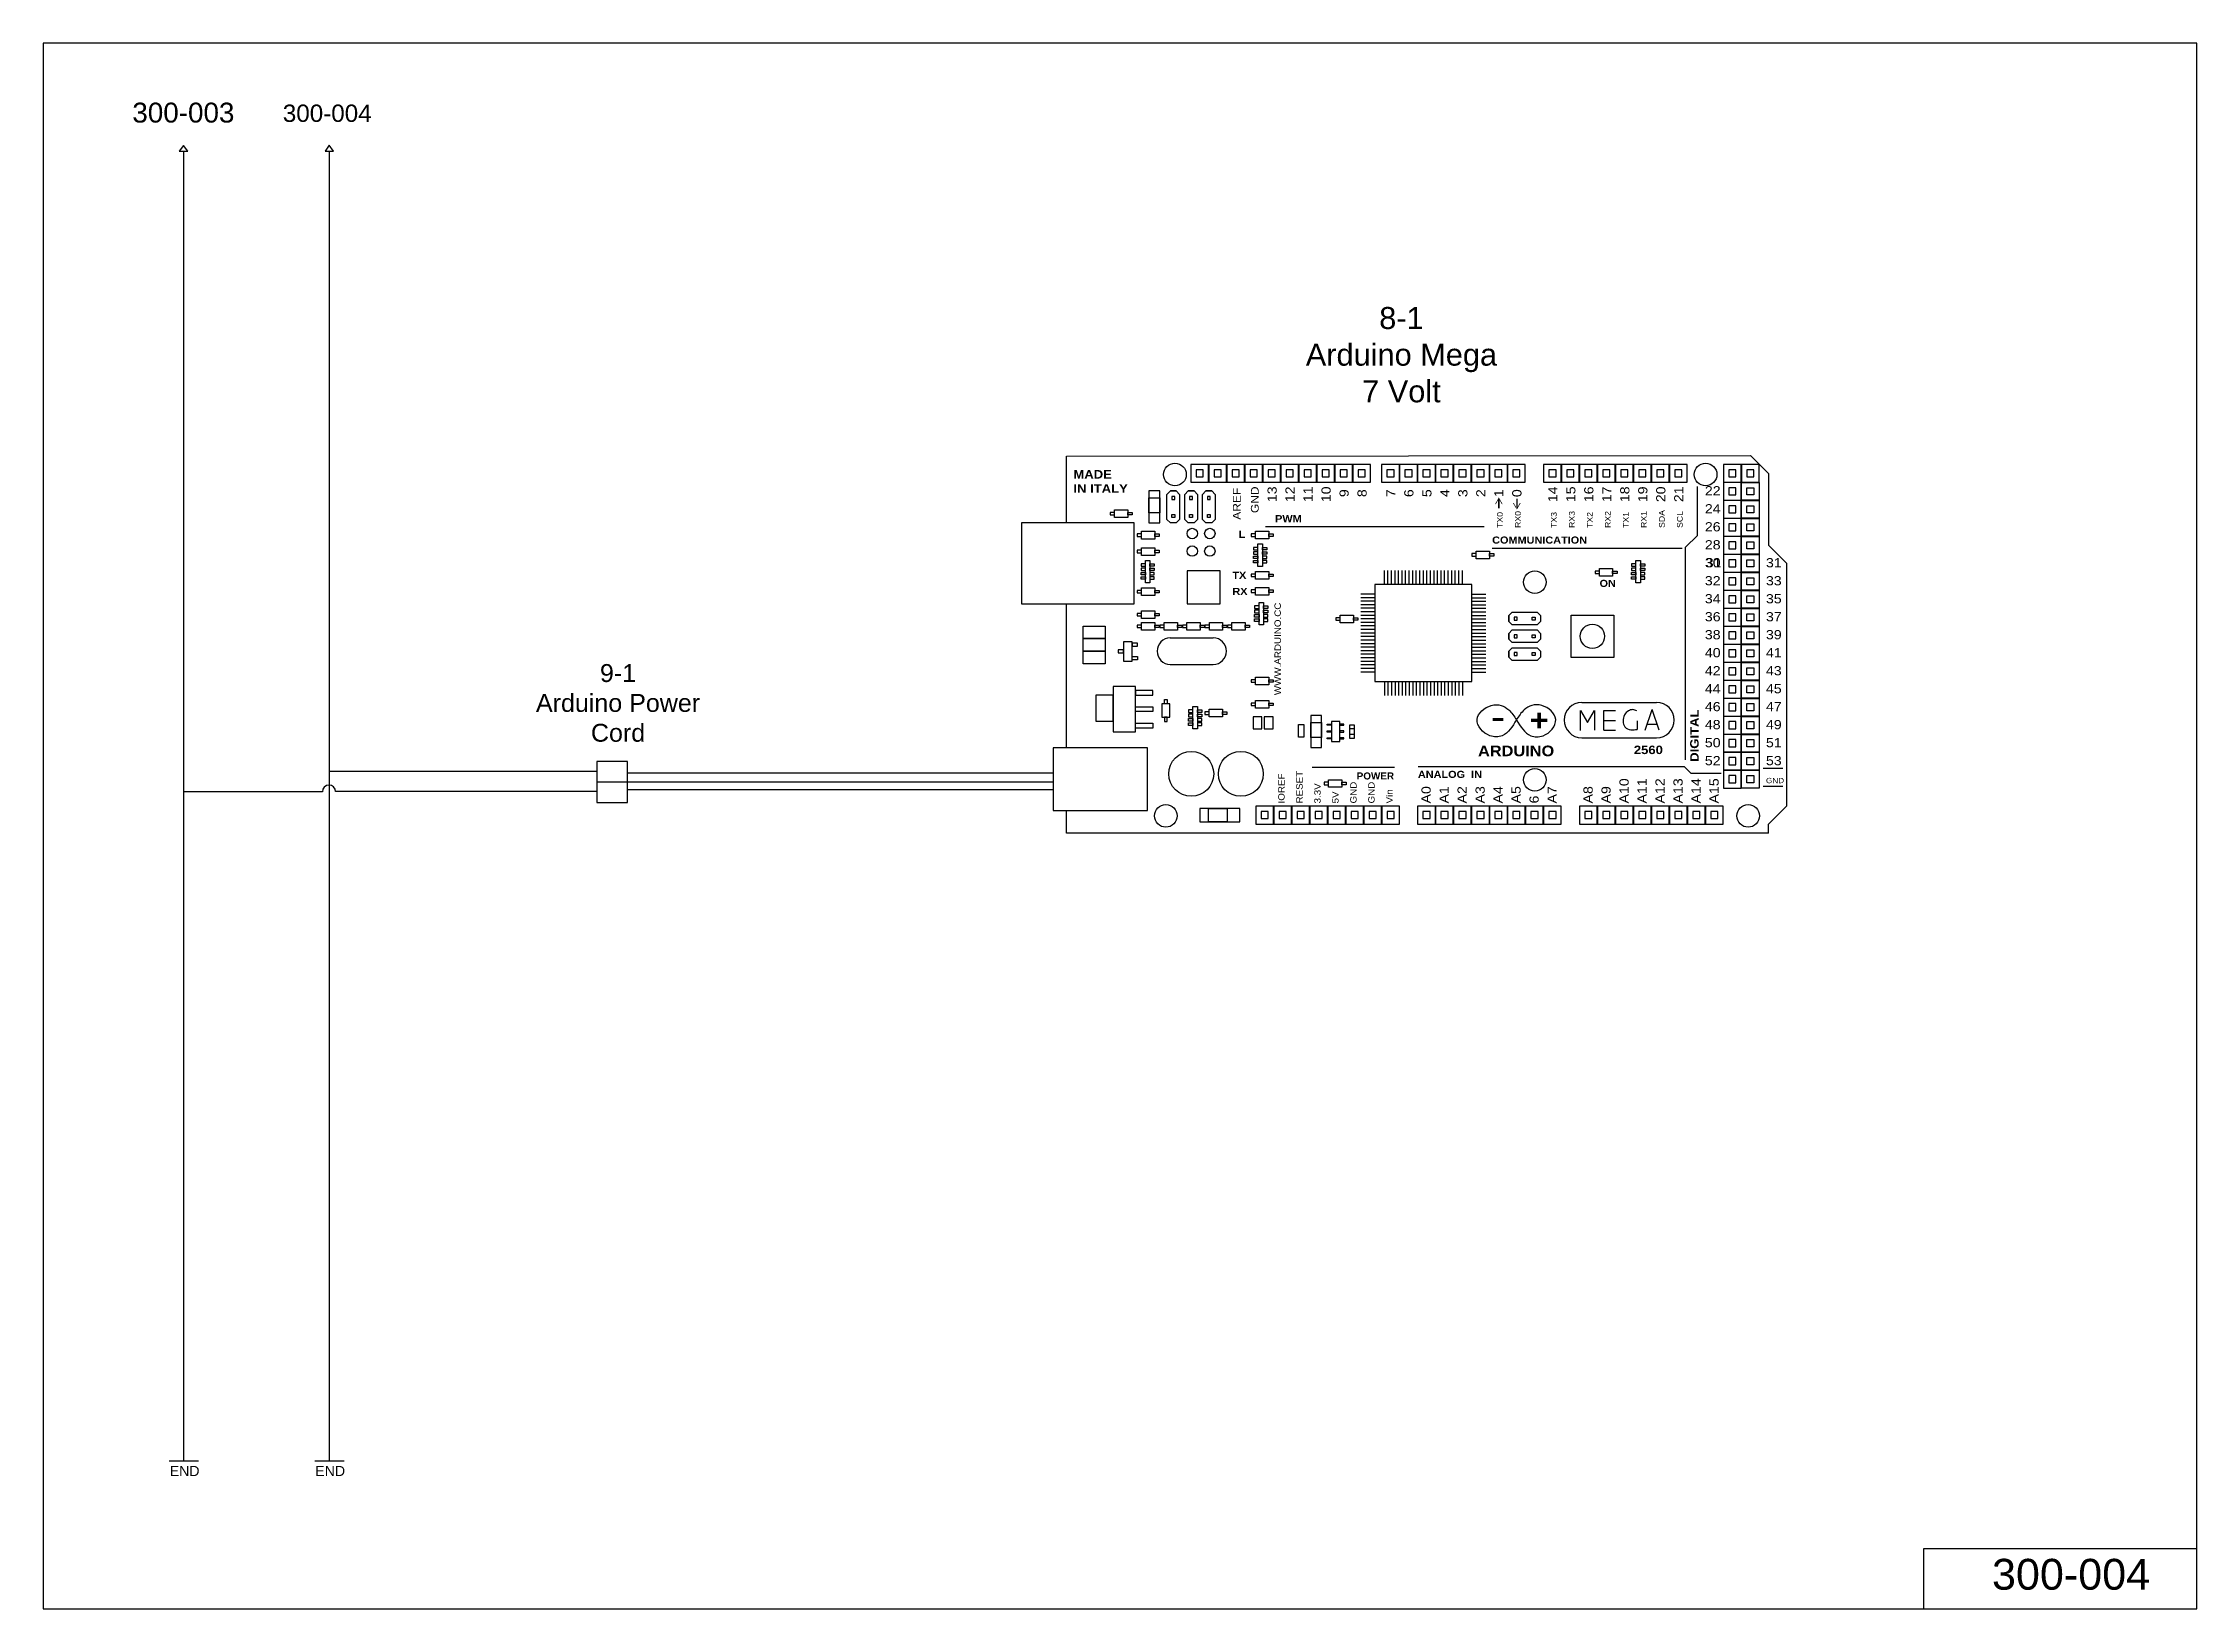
# Model space of a CAD drawing. Header units: inches. Extents: x 0 to 37, y 0 to 26.9.
import ezdxf

# ---------------------------------------------------------------- set-up
doc = ezdxf.new("R2010")
doc.units = ezdxf.units.IN
doc.header["$MEASUREMENT"] = 0
doc.styles.get("Standard").update_dxf_attribs({"font": 'arial.ttf'})

msp = doc.modelspace()

# ---------------------------------------------------------------- linework, layer by layer
for p, q in [((2.415, 25.025), (2.415, 2.544)), ((4.916, 25.025), (4.916, 2.544)), ((28.389, 18.427), (28.389, 19.267)), ((19.288, 19.134), (19.347, 19.193)), ((19.288, 18.704), (19.288, 19.134)), ((19.448, 19.193), (19.506, 19.134)), ((19.506, 19.134), (19.506, 18.704)), ((19.593, 19.134), (19.651, 19.193)), ((19.593, 18.704), (19.593, 19.134)), ((19.753, 19.193), (19.811, 19.134)), ((19.811, 19.134), (19.811, 18.704)), ((19.898, 19.134), (19.956, 19.193)), ((19.898, 18.704), (19.898, 19.134)), ((20.057, 19.193), (20.116, 19.134)), ((20.116, 19.134), (20.116, 18.704)), ((19.347, 18.645), (19.288, 18.704)), ((19.448, 18.645), (19.347, 18.645)), ((19.506, 18.704), (19.448, 18.645)), ((19.651, 18.645), (19.593, 18.704)), ((19.753, 18.645), (19.651, 18.645)), ((19.811, 18.704), (19.753, 18.645)), ((19.956, 18.645), (19.898, 18.704)), ((20.057, 18.645), (19.956, 18.645)), ((20.116, 18.704), (20.057, 18.645)), ((20.979, 18.58), (24.734, 18.58)), ((24.871, 18.21), (28.126, 18.21)), ((28.188, 18.226), (28.389, 18.427)), ((28.188, 14.577), (28.188, 18.226)), ((23.02, 17.585), (23.02, 17.828)), ((23.08, 17.585), (23.08, 17.828)), ((23.141, 17.585), (23.141, 17.828)), ((23.202, 17.585), (23.202, 17.828)), ((23.263, 17.585), (23.263, 17.828)), ((23.324, 17.585), (23.324, 17.828)), ((23.384, 17.585), (23.384, 17.828)), ((23.445, 17.585), (23.445, 17.828)), ((23.506, 17.585), (23.506, 17.828)), ((23.567, 17.585), (23.567, 17.828)), ((23.627, 17.585), (23.627, 17.828)), ((23.688, 17.585), (23.688, 17.828)), ((23.749, 17.585), (23.749, 17.828)), ((23.81, 17.585), (23.81, 17.828)), ((23.871, 17.585), (23.871, 17.828)), ((23.931, 17.585), (23.931, 17.828)), ((23.992, 17.585), (23.992, 17.828)), ((24.053, 17.585), (24.053, 17.828)), ((24.114, 17.585), (24.114, 17.828)), ((24.175, 17.585), (24.175, 17.828)), ((24.235, 17.585), (24.235, 17.828)), ((24.296, 17.585), (24.296, 17.828)), ((24.357, 17.585), (24.357, 17.828)), ((22.857, 17.422), (22.614, 17.422)), ((24.519, 17.422), (24.762, 17.422)), ((22.857, 17.361), (22.614, 17.361)), ((22.857, 17.301), (22.614, 17.301)), ((22.857, 17.24), (22.614, 17.24)), ((22.857, 17.179), (22.614, 17.179)), ((22.857, 17.118), (22.614, 17.118)), ((22.857, 17.057), (22.614, 17.057)), ((24.519, 17.361), (24.762, 17.361)), ((24.519, 17.301), (24.762, 17.301)), ((24.519, 17.24), (24.762, 17.24)), ((24.519, 17.179), (24.762, 17.179)), ((24.519, 17.118), (24.762, 17.118)), ((24.519, 17.057), (24.762, 17.057)), ((25.152, 17.053), (25.211, 17.112)), ((25.211, 17.112), (25.641, 17.112)), ((25.641, 17.112), (25.7, 17.053)), ((25.7, 17.053), (25.7, 16.952)), ((19.346, 16.67), (20.082, 16.67)), ((22.857, 16.997), (22.614, 16.997)), ((22.857, 16.936), (22.614, 16.936)), ((22.857, 16.875), (22.614, 16.875)), ((22.857, 16.814), (22.614, 16.814)), ((22.857, 16.754), (22.614, 16.754)), ((22.857, 16.693), (22.614, 16.693)), ((22.857, 16.632), (22.614, 16.632)), ((24.519, 16.997), (24.762, 16.997)), ((24.519, 16.936), (24.762, 16.936)), ((24.519, 16.875), (24.762, 16.875)), ((24.519, 16.814), (24.762, 16.814)), ((24.519, 16.754), (24.762, 16.754)), ((24.519, 16.693), (24.762, 16.693)), ((24.519, 16.632), (24.762, 16.632)), ((25.211, 16.894), (25.152, 16.952)), ((25.152, 16.748), (25.211, 16.807)), ((25.211, 16.589), (25.152, 16.647)), ((25.641, 16.894), (25.211, 16.894)), ((25.211, 16.807), (25.641, 16.807)), ((25.7, 16.952), (25.641, 16.894)), ((25.641, 16.807), (25.7, 16.748)), ((25.7, 16.647), (25.641, 16.589)), ((25.7, 16.748), (25.7, 16.647)), ((22.857, 16.571), (22.614, 16.571)), ((22.857, 16.51), (22.614, 16.51)), ((22.857, 16.45), (22.614, 16.45)), ((22.857, 16.389), (22.614, 16.389)), ((22.857, 16.328), (22.614, 16.328)), ((22.857, 16.267), (22.614, 16.267)), ((24.519, 16.571), (24.762, 16.571)), ((24.519, 16.51), (24.762, 16.51)), ((24.519, 16.45), (24.762, 16.45)), ((24.519, 16.389), (24.762, 16.389)), ((24.519, 16.328), (24.762, 16.328)), ((24.519, 16.267), (24.762, 16.267)), ((25.152, 16.444), (25.211, 16.502)), ((25.211, 16.284), (25.152, 16.342)), ((25.641, 16.589), (25.211, 16.589)), ((25.211, 16.502), (25.641, 16.502)), ((25.641, 16.284), (25.211, 16.284)), ((25.641, 16.502), (25.7, 16.444)), ((25.7, 16.342), (25.641, 16.284)), ((25.7, 16.444), (25.7, 16.342)), ((19.346, 16.215), (20.082, 16.215)), ((22.857, 16.207), (22.614, 16.207)), ((22.857, 16.146), (22.614, 16.146)), ((22.857, 16.085), (22.614, 16.085)), ((23.02, 15.923), (23.02, 15.68)), ((23.08, 15.923), (23.08, 15.68)), ((23.141, 15.923), (23.141, 15.68)), ((23.202, 15.923), (23.202, 15.68)), ((23.263, 15.923), (23.263, 15.68)), ((23.324, 15.923), (23.324, 15.68)), ((23.384, 15.923), (23.384, 15.68)), ((23.445, 15.923), (23.445, 15.68)), ((23.506, 15.923), (23.506, 15.68)), ((23.567, 15.923), (23.567, 15.68)), ((23.627, 15.923), (23.627, 15.68)), ((23.688, 15.923), (23.688, 15.68)), ((23.749, 15.923), (23.749, 15.68)), ((23.81, 15.923), (23.81, 15.68)), ((23.871, 15.923), (23.871, 15.68)), ((23.931, 15.923), (23.931, 15.68)), ((23.992, 15.923), (23.992, 15.68)), ((24.053, 15.923), (24.053, 15.68)), ((24.114, 15.923), (24.114, 15.68)), ((24.175, 15.923), (24.175, 15.68)), ((24.235, 15.923), (24.235, 15.68)), ((24.296, 15.923), (24.296, 15.68)), ((24.357, 15.923), (24.357, 15.68)), ((24.519, 16.207), (24.762, 16.207)), ((24.519, 16.146), (24.762, 16.146)), ((24.519, 16.085), (24.762, 16.085)), ((26.408, 15.564), (27.689, 15.564)), ((26.383, 15.08), (26.383, 15.423)), ((26.383, 15.423), (26.502, 15.217)), ((26.502, 15.217), (26.622, 15.423)), ((26.622, 15.423), (26.622, 15.086)), ((26.784, 15.086), (26.784, 15.423)), ((26.784, 15.423), (26.986, 15.423)), ((26.784, 15.255), (26.986, 15.255)), ((27.358, 15.248), (27.358, 15.1)), ((27.496, 15.086), (27.615, 15.444)), ((27.531, 15.191), (27.7, 15.191)), ((27.735, 15.086), (27.615, 15.444)), ((26.408, 14.956), (27.689, 14.956)), ((26.784, 15.086), (26.986, 15.086)), ((21.781, 14.453), (23.194, 14.453)), ((23.601, 14.462), (28.163, 14.462)), ((28.163, 14.462), (28.277, 14.347)), ((29.52, 14.435), (29.854, 14.435)), ((9.508, 14.378), (4.916, 14.378)), ((9.508, 14.199), (10.035, 14.199)), ((17.335, 14.062), (10.032, 14.062)), ((10.036, 14.198), (17.335, 14.198)), ((10.039, 14.356), (17.335, 14.356)), ((28.277, 14.347), (28.796, 14.347)), ((29.52, 14.126), (29.854, 14.126)), ((4.797, 14.03), (2.415, 14.03)), ((9.508, 14.032), (5.023, 14.032)), ((2.167, 2.544), (2.669, 2.544)), ((4.665, 2.544), (5.168, 2.544))]:
    msp.add_line(p, q)
for points in [[(0.005, 0.003), (36.961, 0.003), (36.961, 26.881), (0.005, 26.881)], [(2.488, 25.025), (2.415, 25.124), (2.341, 25.025)], [(4.99, 25.027), (4.916, 25.126), (4.843, 25.027)], [(18.389, 18.867), (18.616, 18.867), (18.616, 18.736), (18.389, 18.736)], [(18.98, 18.645), (19.164, 18.645), (19.164, 19.193), (18.98, 19.193)], [(18.98, 19.075), (19.164, 19.075), (19.164, 18.816), (18.98, 18.816)], [(19.347, 19.193), (19.347, 19.193), (19.448, 19.193), (19.448, 19.193)], [(19.372, 19.098), (19.372, 19.048), (19.422, 19.048), (19.422, 19.098)], [(19.651, 19.193), (19.651, 19.193), (19.753, 19.193), (19.753, 19.193)], [(19.677, 19.098), (19.677, 19.048), (19.727, 19.048), (19.727, 19.098)], [(19.956, 19.193), (19.956, 19.193), (20.057, 19.193), (20.057, 19.193)], [(19.982, 19.098), (19.982, 19.048), (20.032, 19.048), (20.032, 19.098)], [(18.389, 18.824), (18.314, 18.824), (18.314, 18.781), (18.389, 18.781)], [(18.616, 18.824), (18.691, 18.824), (18.691, 18.781), (18.616, 18.781)], [(18.853, 18.5), (19.081, 18.5), (19.081, 18.368), (18.853, 18.368)], [(19.372, 18.74), (19.372, 18.79), (19.422, 18.79), (19.422, 18.74)], [(19.677, 18.74), (19.677, 18.79), (19.727, 18.79), (19.727, 18.74)], [(19.982, 18.74), (19.982, 18.79), (20.032, 18.79), (20.032, 18.74)], [(20.807, 18.5), (21.035, 18.5), (21.035, 18.369), (20.807, 18.369)], [(18.853, 18.456), (18.779, 18.456), (18.779, 18.413), (18.853, 18.413)], [(18.853, 18.175), (18.779, 18.175), (18.779, 18.131), (18.853, 18.131)], [(18.853, 18.218), (19.081, 18.218), (19.081, 18.087), (18.853, 18.087)], [(19.081, 18.456), (19.156, 18.456), (19.156, 18.413), (19.081, 18.413)], [(19.081, 18.175), (19.156, 18.175), (19.156, 18.131), (19.081, 18.131)], [(20.807, 18.457), (20.732, 18.457), (20.732, 18.414), (20.807, 18.414)], [(20.85, 18.224), (20.775, 18.224), (20.775, 18.181), (20.85, 18.181)], [(20.85, 18.15), (20.775, 18.15), (20.775, 18.106), (20.85, 18.106)], [(20.85, 18.283), (20.927, 18.283), (20.927, 17.898), (20.85, 17.898)], [(20.927, 18.224), (21.002, 18.224), (21.002, 18.181), (20.927, 18.181)], [(20.927, 18.15), (21.002, 18.15), (21.002, 18.106), (20.927, 18.106)], [(21.035, 18.457), (21.109, 18.457), (21.109, 18.414), (21.035, 18.414)], [(24.593, 18.118), (24.518, 18.118), (24.518, 18.075), (24.593, 18.075)], [(24.593, 18.161), (24.82, 18.161), (24.82, 18.03), (24.593, 18.03)], [(24.82, 18.118), (24.895, 18.118), (24.895, 18.075), (24.82, 18.075)], [(18.919, 17.943), (18.844, 17.943), (18.844, 17.9), (18.919, 17.9)], [(18.919, 17.869), (18.844, 17.869), (18.844, 17.826), (18.919, 17.826)], [(18.919, 17.751), (18.844, 17.751), (18.844, 17.794), (18.919, 17.794)], [(18.919, 18.002), (18.996, 18.002), (18.996, 17.617), (18.919, 17.617)], [(18.996, 17.943), (19.07, 17.943), (19.07, 17.9), (18.996, 17.9)], [(18.996, 17.869), (19.07, 17.869), (19.07, 17.826), (18.996, 17.826)], [(18.996, 17.751), (19.07, 17.751), (19.07, 17.794), (18.996, 17.794)], [(19.635, 17.253), (20.204, 17.253), (20.204, 17.823), (19.635, 17.823)], [(20.807, 17.765), (20.732, 17.765), (20.732, 17.722), (20.807, 17.722)], [(20.85, 18.032), (20.775, 18.032), (20.775, 18.075), (20.85, 18.075)], [(20.85, 17.957), (20.775, 17.957), (20.775, 18), (20.85, 18)], [(20.807, 17.809), (21.035, 17.809), (21.035, 17.678), (20.807, 17.678)], [(20.927, 18.032), (21.002, 18.032), (21.002, 18.075), (20.927, 18.075)], [(20.927, 17.957), (21.002, 17.957), (21.002, 18), (20.927, 18)], [(21.035, 17.765), (21.109, 17.765), (21.109, 17.722), (21.035, 17.722)], [(26.709, 17.818), (26.634, 17.818), (26.634, 17.775), (26.709, 17.775)], [(26.709, 17.861), (26.936, 17.861), (26.936, 17.73), (26.709, 17.73)], [(26.936, 17.818), (27.011, 17.818), (27.011, 17.775), (26.936, 17.775)], [(27.334, 17.944), (27.26, 17.944), (27.26, 17.9), (27.334, 17.9)], [(27.334, 17.869), (27.26, 17.869), (27.26, 17.826), (27.334, 17.826)], [(27.334, 17.751), (27.26, 17.751), (27.26, 17.794), (27.334, 17.794)], [(27.334, 18.002), (27.411, 18.002), (27.411, 17.617), (27.334, 17.617)], [(27.411, 17.944), (27.486, 17.944), (27.486, 17.9), (27.411, 17.9)], [(27.411, 17.869), (27.486, 17.869), (27.486, 17.826), (27.411, 17.826)], [(27.411, 17.751), (27.486, 17.751), (27.486, 17.794), (27.411, 17.794)], [(18.853, 17.486), (18.779, 17.486), (18.779, 17.443), (18.853, 17.443)], [(18.919, 17.676), (18.844, 17.676), (18.844, 17.719), (18.919, 17.719)], [(18.853, 17.529), (19.081, 17.529), (19.081, 17.398), (18.853, 17.398)], [(18.996, 17.676), (19.07, 17.676), (19.07, 17.719), (18.996, 17.719)], [(19.081, 17.486), (19.156, 17.486), (19.156, 17.443), (19.081, 17.443)], [(20.807, 17.493), (20.732, 17.493), (20.732, 17.449), (20.807, 17.449)], [(20.807, 17.536), (21.035, 17.536), (21.035, 17.405), (20.807, 17.405)], [(21.035, 17.493), (21.109, 17.493), (21.109, 17.449), (21.035, 17.449)], [(22.857, 15.923), (24.519, 15.923), (24.519, 17.585), (22.857, 17.585)], [(27.334, 17.676), (27.26, 17.676), (27.26, 17.719), (27.334, 17.719)], [(27.411, 17.676), (27.486, 17.676), (27.486, 17.719), (27.411, 17.719)], [(18.853, 17.09), (18.779, 17.09), (18.779, 17.047), (18.853, 17.047)], [(18.853, 17.133), (19.081, 17.133), (19.081, 17.002), (18.853, 17.002)], [(19.081, 17.09), (19.156, 17.09), (19.156, 17.047), (19.081, 17.047)], [(20.868, 17.221), (20.793, 17.221), (20.793, 17.178), (20.868, 17.178)], [(20.868, 17.146), (20.793, 17.146), (20.793, 17.103), (20.868, 17.103)], [(20.868, 17.028), (20.793, 17.028), (20.793, 17.071), (20.868, 17.071)], [(20.868, 17.279), (20.945, 17.279), (20.945, 16.895), (20.868, 16.895)], [(20.945, 17.221), (21.02, 17.221), (21.02, 17.178), (20.945, 17.178)], [(20.945, 17.146), (21.02, 17.146), (21.02, 17.103), (20.945, 17.103)], [(20.945, 17.028), (21.02, 17.028), (21.02, 17.071), (20.945, 17.071)], [(22.259, 17.017), (22.185, 17.017), (22.185, 16.974), (22.259, 16.974)], [(22.259, 17.06), (22.487, 17.06), (22.487, 16.929), (22.259, 16.929)], [(22.487, 17.017), (22.562, 17.017), (22.562, 16.974), (22.487, 16.974)], [(25.152, 16.952), (25.152, 16.952), (25.152, 17.053), (25.152, 17.053)], [(25.247, 16.977), (25.297, 16.977), (25.297, 17.028), (25.247, 17.028)], [(25.605, 16.977), (25.555, 16.977), (25.555, 17.028), (25.605, 17.028)], [(26.224, 17.063), (26.954, 17.063), (26.954, 16.333), (26.224, 16.333)], [(17.851, 16.874), (18.226, 16.874), (18.226, 16.658), (17.851, 16.658)], [(17.851, 16.658), (18.226, 16.658), (18.226, 16.441), (17.851, 16.441)], [(18.853, 16.891), (18.779, 16.891), (18.779, 16.848), (18.853, 16.848)], [(18.853, 16.935), (19.081, 16.935), (19.081, 16.803), (18.853, 16.803)], [(19.081, 16.891), (19.156, 16.891), (19.156, 16.848), (19.081, 16.848)], [(19.241, 16.891), (19.166, 16.891), (19.166, 16.848), (19.241, 16.848)], [(19.241, 16.935), (19.469, 16.935), (19.469, 16.803), (19.241, 16.803)], [(19.469, 16.891), (19.543, 16.891), (19.543, 16.848), (19.469, 16.848)], [(19.629, 16.891), (19.555, 16.891), (19.555, 16.848), (19.629, 16.848)], [(19.629, 16.935), (19.857, 16.935), (19.857, 16.803), (19.629, 16.803)], [(19.857, 16.891), (19.932, 16.891), (19.932, 16.848), (19.857, 16.848)], [(20.016, 16.891), (19.941, 16.891), (19.941, 16.848), (20.016, 16.848)], [(20.016, 16.935), (20.243, 16.935), (20.243, 16.803), (20.016, 16.803)], [(20.243, 16.891), (20.318, 16.891), (20.318, 16.848), (20.243, 16.848)], [(20.404, 16.891), (20.329, 16.891), (20.329, 16.848), (20.404, 16.848)], [(20.404, 16.935), (20.632, 16.935), (20.632, 16.803), (20.404, 16.803)], [(20.632, 16.891), (20.706, 16.891), (20.706, 16.848), (20.632, 16.848)], [(20.868, 16.953), (20.793, 16.953), (20.793, 16.996), (20.868, 16.996)], [(20.945, 16.953), (21.02, 16.953), (21.02, 16.996), (20.945, 16.996)], [(25.152, 16.647), (25.152, 16.647), (25.152, 16.748), (25.152, 16.748)], [(25.247, 16.673), (25.297, 16.673), (25.297, 16.723), (25.247, 16.723)], [(25.605, 16.673), (25.555, 16.673), (25.555, 16.723), (25.605, 16.723)], [(17.851, 16.441), (18.226, 16.441), (18.226, 16.225), (17.851, 16.225)], [(18.542, 16.464), (18.452, 16.464), (18.452, 16.412), (18.542, 16.412)], [(18.542, 16.273), (18.69, 16.273), (18.69, 16.603), (18.542, 16.603)], [(18.781, 16.579), (18.69, 16.579), (18.69, 16.526), (18.781, 16.526)], [(18.781, 16.297), (18.69, 16.297), (18.69, 16.349), (18.781, 16.349)], [(25.152, 16.342), (25.152, 16.342), (25.152, 16.444), (25.152, 16.444)], [(25.247, 16.368), (25.297, 16.368), (25.297, 16.418), (25.247, 16.418)], [(25.605, 16.368), (25.555, 16.368), (25.555, 16.418), (25.605, 16.418)], [(20.807, 15.953), (20.732, 15.953), (20.732, 15.91), (20.807, 15.91)], [(20.807, 15.997), (21.035, 15.997), (21.035, 15.865), (20.807, 15.865)], [(21.035, 15.953), (21.109, 15.953), (21.109, 15.91), (21.035, 15.91)], [(18.366, 15.686), (18.07, 15.686), (18.07, 15.241), (18.366, 15.241)], [(18.366, 15.06), (18.746, 15.06), (18.746, 15.834), (18.366, 15.834)], [(18.746, 15.689), (19.049, 15.689), (19.049, 15.77), (18.746, 15.77)], [(19.203, 15.539), (19.203, 15.312), (19.335, 15.312), (19.335, 15.539)], [(19.247, 15.539), (19.247, 15.614), (19.29, 15.614), (19.29, 15.539)], [(20.807, 15.551), (20.732, 15.551), (20.732, 15.508), (20.807, 15.508)], [(20.807, 15.594), (21.035, 15.594), (21.035, 15.463), (20.807, 15.463)], [(21.035, 15.551), (21.109, 15.551), (21.109, 15.508), (21.035, 15.508)], [(18.746, 15.488), (19.049, 15.488), (19.049, 15.407), (18.746, 15.407)], [(18.746, 15.206), (19.049, 15.206), (19.049, 15.124), (18.746, 15.124)], [(19.247, 15.312), (19.247, 15.237), (19.29, 15.237), (19.29, 15.312)], [(19.735, 15.434), (19.66, 15.434), (19.66, 15.391), (19.735, 15.391)], [(19.735, 15.359), (19.66, 15.359), (19.66, 15.316), (19.735, 15.316)], [(19.735, 15.241), (19.66, 15.241), (19.66, 15.285), (19.735, 15.285)], [(19.735, 15.167), (19.66, 15.167), (19.66, 15.21), (19.735, 15.21)], [(19.735, 15.493), (19.812, 15.493), (19.812, 15.108), (19.735, 15.108)], [(19.812, 15.434), (19.886, 15.434), (19.886, 15.391), (19.812, 15.391)], [(19.812, 15.359), (19.886, 15.359), (19.886, 15.316), (19.812, 15.316)], [(19.812, 15.241), (19.886, 15.241), (19.886, 15.285), (19.812, 15.285)], [(19.812, 15.167), (19.886, 15.167), (19.886, 15.21), (19.812, 15.21)], [(20.015, 15.402), (19.941, 15.402), (19.941, 15.358), (20.015, 15.358)], [(20.015, 15.445), (20.243, 15.445), (20.243, 15.314), (20.015, 15.314)], [(20.243, 15.402), (20.318, 15.402), (20.318, 15.358), (20.243, 15.358)], [(20.765, 15.111), (20.916, 15.111), (20.916, 15.314), (20.765, 15.314)], [(20.958, 15.111), (21.109, 15.111), (21.109, 15.314), (20.958, 15.314)], [(21.544, 15.184), (21.636, 15.184), (21.636, 14.967), (21.544, 14.967)], [(21.756, 14.791), (21.94, 14.791), (21.94, 15.338), (21.756, 15.338)], [(21.756, 15.221), (21.94, 15.221), (21.94, 14.962), (21.756, 14.962)], [(22.11, 15.171), (22.039, 15.171), (22.039, 15.19), (22.11, 15.19)], [(22.11, 14.893), (22.255, 14.893), (22.255, 15.236), (22.11, 15.236)], [(22.255, 15.171), (22.325, 15.171), (22.325, 15.19), (22.255, 15.19)], [(22.426, 15.177), (22.499, 15.177), (22.499, 14.944), (22.426, 14.944)], [(22.11, 15.055), (22.039, 15.055), (22.039, 15.074), (22.11, 15.074)], [(22.11, 14.939), (22.039, 14.939), (22.039, 14.958), (22.11, 14.958)], [(22.255, 15.055), (22.325, 15.055), (22.325, 15.074), (22.255, 15.074)], [(22.255, 14.939), (22.325, 14.939), (22.325, 14.958), (22.255, 14.958)], [(22.426, 15.114), (22.499, 15.114), (22.499, 15.01), (22.426, 15.01)], [(9.508, 13.847), (10.035, 13.847), (10.035, 14.551), (9.508, 14.551)], [(22.06, 14.194), (21.985, 14.194), (21.985, 14.151), (22.06, 14.151)], [(22.06, 14.237), (22.288, 14.237), (22.288, 14.106), (22.06, 14.106)], [(22.288, 14.194), (22.362, 14.194), (22.362, 14.151), (22.288, 14.151)], [(20.537, 13.511), (20.537, 13.742), (19.853, 13.742), (19.853, 13.511)], [(19.999, 13.511), (19.999, 13.742), (20.323, 13.742), (20.323, 13.511)]]:
    msp.add_lwpolyline(points, close=True)
at = {"color": 1}
for points in [[(17.566, 18.646), (17.566, 19.79), (17.566, 19.79), (29.299, 19.803), (29.299, 19.803), (29.608, 19.495), (29.608, 19.495), (29.608, 18.26), (29.608, 18.26), (29.917, 17.951), (29.917, 17.951), (29.917, 13.783)], [(17.566, 14.786), (17.566, 17.256)], [(17.566, 13.32), (17.566, 13.706)], [(29.608, 13.32), (29.608, 13.474), (29.917, 13.783)], [(29.608, 13.32), (29.608, 13.32), (17.566, 13.32)]]:
    msp.add_lwpolyline(points, dxfattribs=at)
at = {"color": 9}
for points in [[(19.699, 19.343), (20.003, 19.343), (20.003, 19.647), (19.699, 19.647)], [(20.008, 19.343), (20.312, 19.343), (20.312, 19.647), (20.008, 19.647)], [(20.317, 19.343), (20.621, 19.343), (20.621, 19.647), (20.317, 19.647)], [(20.626, 19.343), (20.93, 19.343), (20.93, 19.647), (20.626, 19.647)], [(20.934, 19.343), (21.238, 19.343), (21.238, 19.647), (20.934, 19.647)], [(21.243, 19.343), (21.547, 19.343), (21.547, 19.647), (21.243, 19.647)], [(21.552, 19.343), (21.856, 19.343), (21.856, 19.647), (21.552, 19.647)], [(21.861, 19.343), (22.165, 19.343), (22.165, 19.647), (21.861, 19.647)], [(22.169, 19.343), (22.473, 19.343), (22.473, 19.647), (22.169, 19.647)], [(22.478, 19.343), (22.782, 19.343), (22.782, 19.647), (22.478, 19.647)], [(22.972, 19.343), (23.276, 19.343), (23.276, 19.647), (22.972, 19.647)], [(23.281, 19.343), (23.585, 19.343), (23.585, 19.647), (23.281, 19.647)], [(23.59, 19.343), (23.894, 19.343), (23.894, 19.647), (23.59, 19.647)], [(23.898, 19.343), (24.202, 19.343), (24.202, 19.647), (23.898, 19.647)], [(24.207, 19.343), (24.511, 19.343), (24.511, 19.647), (24.207, 19.647)], [(24.516, 19.343), (24.82, 19.343), (24.82, 19.647), (24.516, 19.647)], [(24.825, 19.343), (25.129, 19.343), (25.129, 19.647), (24.825, 19.647)], [(25.133, 19.343), (25.437, 19.343), (25.437, 19.647), (25.133, 19.647)], [(25.751, 19.343), (26.055, 19.343), (26.055, 19.647), (25.751, 19.647)], [(26.06, 19.343), (26.364, 19.343), (26.364, 19.647), (26.06, 19.647)], [(26.368, 19.343), (26.672, 19.343), (26.672, 19.647), (26.368, 19.647)], [(26.677, 19.343), (26.981, 19.343), (26.981, 19.647), (26.677, 19.647)], [(26.986, 19.343), (27.29, 19.343), (27.29, 19.647), (26.986, 19.647)], [(27.295, 19.343), (27.599, 19.343), (27.599, 19.647), (27.295, 19.647)], [(27.603, 19.343), (27.907, 19.343), (27.907, 19.647), (27.603, 19.647)], [(27.912, 19.343), (28.216, 19.343), (28.216, 19.647), (27.912, 19.647)], [(28.839, 19.343), (29.142, 19.343), (29.142, 19.647), (28.839, 19.647)], [(29.147, 19.343), (29.451, 19.343), (29.451, 19.647), (29.147, 19.647)], [(19.791, 19.434), (19.912, 19.434), (19.912, 19.555), (19.791, 19.555)], [(20.099, 19.434), (20.221, 19.434), (20.221, 19.555), (20.099, 19.555)], [(20.408, 19.434), (20.53, 19.434), (20.53, 19.555), (20.408, 19.555)], [(20.717, 19.434), (20.838, 19.434), (20.838, 19.555), (20.717, 19.555)], [(21.026, 19.434), (21.147, 19.434), (21.147, 19.555), (21.026, 19.555)], [(21.334, 19.434), (21.456, 19.434), (21.456, 19.555), (21.334, 19.555)], [(21.643, 19.434), (21.765, 19.434), (21.765, 19.555), (21.643, 19.555)], [(21.952, 19.434), (22.073, 19.434), (22.073, 19.555), (21.952, 19.555)], [(22.261, 19.434), (22.382, 19.434), (22.382, 19.555), (22.261, 19.555)], [(22.569, 19.434), (22.691, 19.434), (22.691, 19.555), (22.569, 19.555)], [(23.063, 19.434), (23.185, 19.434), (23.185, 19.555), (23.063, 19.555)], [(23.372, 19.434), (23.494, 19.434), (23.494, 19.555), (23.372, 19.555)], [(23.681, 19.434), (23.802, 19.434), (23.802, 19.555), (23.681, 19.555)], [(23.99, 19.434), (24.111, 19.434), (24.111, 19.555), (23.99, 19.555)], [(24.298, 19.434), (24.42, 19.434), (24.42, 19.555), (24.298, 19.555)], [(24.607, 19.434), (24.729, 19.434), (24.729, 19.555), (24.607, 19.555)], [(24.916, 19.434), (25.037, 19.434), (25.037, 19.555), (24.916, 19.555)], [(25.225, 19.434), (25.346, 19.434), (25.346, 19.555), (25.225, 19.555)], [(25.842, 19.434), (25.964, 19.434), (25.964, 19.555), (25.842, 19.555)], [(26.151, 19.434), (26.272, 19.434), (26.272, 19.555), (26.151, 19.555)], [(26.46, 19.434), (26.581, 19.434), (26.581, 19.555), (26.46, 19.555)], [(26.768, 19.434), (26.89, 19.434), (26.89, 19.555), (26.768, 19.555)], [(27.077, 19.434), (27.199, 19.434), (27.199, 19.555), (27.077, 19.555)], [(27.386, 19.434), (27.507, 19.434), (27.507, 19.555), (27.386, 19.555)], [(27.695, 19.434), (27.816, 19.434), (27.816, 19.555), (27.695, 19.555)], [(28.003, 19.434), (28.125, 19.434), (28.125, 19.555), (28.003, 19.555)], [(28.839, 19.034), (29.142, 19.034), (29.142, 19.338), (28.839, 19.338)], [(28.93, 19.434), (29.051, 19.434), (29.051, 19.555), (28.93, 19.555)], [(28.93, 19.125), (29.051, 19.125), (29.051, 19.247), (28.93, 19.247)], [(29.147, 19.034), (29.147, 19.338), (29.451, 19.338), (29.451, 19.034)], [(29.238, 19.434), (29.36, 19.434), (29.36, 19.555), (29.238, 19.555)], [(29.238, 19.125), (29.238, 19.247), (29.36, 19.247), (29.36, 19.125)], [(28.839, 18.725), (29.142, 18.725), (29.142, 19.029), (28.839, 19.029)], [(28.93, 18.816), (29.051, 18.816), (29.051, 18.938), (28.93, 18.938)], [(29.147, 18.725), (29.147, 19.029), (29.451, 19.029), (29.451, 18.725)], [(29.238, 18.816), (29.238, 18.938), (29.36, 18.938), (29.36, 18.816)], [(28.839, 18.416), (29.142, 18.416), (29.142, 18.72), (28.839, 18.72)], [(28.93, 18.508), (29.051, 18.508), (29.051, 18.629), (28.93, 18.629)], [(29.147, 18.416), (29.147, 18.72), (29.451, 18.72), (29.451, 18.416)], [(29.238, 18.508), (29.238, 18.629), (29.36, 18.629), (29.36, 18.508)], [(28.839, 18.108), (29.142, 18.108), (29.142, 18.412), (28.839, 18.412)], [(28.93, 18.199), (29.051, 18.199), (29.051, 18.32), (28.93, 18.32)], [(29.147, 18.108), (29.147, 18.412), (29.451, 18.412), (29.451, 18.108)], [(29.238, 18.199), (29.238, 18.32), (29.36, 18.32), (29.36, 18.199)], [(28.839, 17.799), (29.142, 17.799), (29.142, 18.103), (28.839, 18.103)], [(28.839, 17.49), (29.142, 17.49), (29.142, 17.794), (28.839, 17.794)], [(28.93, 17.89), (29.051, 17.89), (29.051, 18.012), (28.93, 18.012)], [(29.147, 17.799), (29.147, 18.103), (29.451, 18.103), (29.451, 17.799)], [(29.147, 17.49), (29.147, 17.794), (29.451, 17.794), (29.451, 17.49)], [(29.238, 17.89), (29.238, 18.012), (29.36, 18.012), (29.36, 17.89)], [(28.839, 17.181), (29.142, 17.181), (29.142, 17.485), (28.839, 17.485)], [(28.93, 17.581), (29.051, 17.581), (29.051, 17.703), (28.93, 17.703)], [(28.93, 17.273), (29.051, 17.273), (29.051, 17.394), (28.93, 17.394)], [(29.147, 17.181), (29.147, 17.485), (29.451, 17.485), (29.451, 17.181)], [(29.238, 17.581), (29.238, 17.703), (29.36, 17.703), (29.36, 17.581)], [(29.238, 17.273), (29.238, 17.394), (29.36, 17.394), (29.36, 17.273)], [(28.839, 16.873), (29.142, 16.873), (29.142, 17.177), (28.839, 17.177)], [(28.93, 16.964), (29.051, 16.964), (29.051, 17.085), (28.93, 17.085)], [(29.147, 16.873), (29.147, 17.177), (29.451, 17.177), (29.451, 16.873)], [(29.238, 16.964), (29.238, 17.085), (29.36, 17.085), (29.36, 16.964)], [(28.839, 16.564), (29.142, 16.564), (29.142, 16.868), (28.839, 16.868)], [(28.93, 16.655), (29.051, 16.655), (29.051, 16.777), (28.93, 16.777)], [(29.147, 16.564), (29.147, 16.868), (29.451, 16.868), (29.451, 16.564)], [(29.238, 16.655), (29.238, 16.777), (29.36, 16.777), (29.36, 16.655)], [(28.839, 16.255), (29.142, 16.255), (29.142, 16.559), (28.839, 16.559)], [(28.93, 16.346), (29.051, 16.346), (29.051, 16.468), (28.93, 16.468)], [(29.147, 16.255), (29.147, 16.559), (29.451, 16.559), (29.451, 16.255)], [(29.238, 16.346), (29.238, 16.468), (29.36, 16.468), (29.36, 16.346)], [(28.839, 15.946), (29.142, 15.946), (29.142, 16.25), (28.839, 16.25)], [(28.839, 15.638), (29.142, 15.638), (29.142, 15.942), (28.839, 15.942)], [(28.93, 16.038), (29.051, 16.038), (29.051, 16.159), (28.93, 16.159)], [(29.147, 15.946), (29.147, 16.25), (29.451, 16.25), (29.451, 15.946)], [(29.147, 15.638), (29.147, 15.942), (29.451, 15.942), (29.451, 15.638)], [(29.238, 16.038), (29.238, 16.159), (29.36, 16.159), (29.36, 16.038)], [(28.839, 15.329), (29.142, 15.329), (29.142, 15.633), (28.839, 15.633)], [(28.93, 15.729), (29.051, 15.729), (29.051, 15.85), (28.93, 15.85)], [(28.93, 15.42), (29.051, 15.42), (29.051, 15.542), (28.93, 15.542)], [(29.147, 15.329), (29.147, 15.633), (29.451, 15.633), (29.451, 15.329)], [(29.238, 15.729), (29.238, 15.85), (29.36, 15.85), (29.36, 15.729)], [(29.238, 15.42), (29.238, 15.542), (29.36, 15.542), (29.36, 15.42)], [(28.839, 15.02), (29.142, 15.02), (29.142, 15.324), (28.839, 15.324)], [(28.93, 15.111), (29.051, 15.111), (29.051, 15.233), (28.93, 15.233)], [(29.147, 15.02), (29.147, 15.324), (29.451, 15.324), (29.451, 15.02)], [(29.238, 15.111), (29.238, 15.233), (29.36, 15.233), (29.36, 15.111)], [(28.839, 14.711), (29.142, 14.711), (29.142, 15.015), (28.839, 15.015)], [(28.93, 14.803), (29.051, 14.803), (29.051, 14.924), (28.93, 14.924)], [(29.147, 14.711), (29.147, 15.015), (29.451, 15.015), (29.451, 14.711)], [(29.238, 14.803), (29.238, 14.924), (29.36, 14.924), (29.36, 14.803)], [(28.839, 14.403), (29.142, 14.403), (29.142, 14.707), (28.839, 14.707)], [(28.93, 14.494), (29.051, 14.494), (29.051, 14.615), (28.93, 14.615)], [(29.147, 14.403), (29.147, 14.707), (29.451, 14.707), (29.451, 14.403)], [(29.238, 14.494), (29.238, 14.615), (29.36, 14.615), (29.36, 14.494)], [(28.839, 14.094), (29.142, 14.094), (29.142, 14.398), (28.839, 14.398)], [(28.93, 14.185), (29.051, 14.185), (29.051, 14.307), (28.93, 14.307)], [(29.147, 14.094), (29.147, 14.398), (29.451, 14.398), (29.451, 14.094)], [(29.238, 14.185), (29.238, 14.307), (29.36, 14.307), (29.36, 14.185)], [(20.815, 13.476), (21.118, 13.476), (21.118, 13.78), (20.815, 13.78)], [(20.906, 13.568), (21.027, 13.568), (21.027, 13.689), (20.906, 13.689)], [(21.123, 13.476), (21.427, 13.476), (21.427, 13.78), (21.123, 13.78)], [(21.214, 13.568), (21.336, 13.568), (21.336, 13.689), (21.214, 13.689)], [(21.432, 13.476), (21.736, 13.476), (21.736, 13.78), (21.432, 13.78)], [(21.523, 13.568), (21.645, 13.568), (21.645, 13.689), (21.523, 13.689)], [(21.741, 13.476), (22.045, 13.476), (22.045, 13.78), (21.741, 13.78)], [(21.832, 13.568), (21.953, 13.568), (21.953, 13.689), (21.832, 13.689)], [(22.05, 13.476), (22.353, 13.476), (22.353, 13.78), (22.05, 13.78)], [(22.141, 13.568), (22.262, 13.568), (22.262, 13.689), (22.141, 13.689)], [(22.358, 13.476), (22.662, 13.476), (22.662, 13.78), (22.358, 13.78)], [(22.449, 13.568), (22.571, 13.568), (22.571, 13.689), (22.449, 13.689)], [(22.667, 13.476), (22.971, 13.476), (22.971, 13.78), (22.667, 13.78)], [(22.758, 13.568), (22.88, 13.568), (22.88, 13.689), (22.758, 13.689)], [(22.976, 13.476), (23.28, 13.476), (23.28, 13.78), (22.976, 13.78)], [(23.067, 13.568), (23.189, 13.568), (23.189, 13.689), (23.067, 13.689)], [(23.59, 13.476), (23.894, 13.476), (23.894, 13.78), (23.59, 13.78)], [(23.681, 13.568), (23.802, 13.568), (23.802, 13.689), (23.681, 13.689)], [(23.898, 13.476), (24.202, 13.476), (24.202, 13.78), (23.898, 13.78)], [(23.99, 13.568), (24.111, 13.568), (24.111, 13.689), (23.99, 13.689)], [(24.207, 13.476), (24.511, 13.476), (24.511, 13.78), (24.207, 13.78)], [(24.298, 13.568), (24.42, 13.568), (24.42, 13.689), (24.298, 13.689)], [(24.516, 13.476), (24.82, 13.476), (24.82, 13.78), (24.516, 13.78)], [(24.607, 13.568), (24.729, 13.568), (24.729, 13.689), (24.607, 13.689)], [(24.825, 13.476), (25.129, 13.476), (25.129, 13.78), (24.825, 13.78)], [(24.916, 13.568), (25.037, 13.568), (25.037, 13.689), (24.916, 13.689)], [(25.133, 13.476), (25.437, 13.476), (25.437, 13.78), (25.133, 13.78)], [(25.225, 13.568), (25.346, 13.568), (25.346, 13.689), (25.225, 13.689)], [(25.442, 13.476), (25.746, 13.476), (25.746, 13.78), (25.442, 13.78)], [(25.533, 13.568), (25.655, 13.568), (25.655, 13.689), (25.533, 13.689)], [(25.751, 13.476), (26.055, 13.476), (26.055, 13.78), (25.751, 13.78)], [(25.842, 13.568), (25.964, 13.568), (25.964, 13.689), (25.842, 13.689)], [(26.368, 13.476), (26.672, 13.476), (26.672, 13.78), (26.368, 13.78)], [(26.46, 13.568), (26.581, 13.568), (26.581, 13.689), (26.46, 13.689)], [(26.677, 13.476), (26.981, 13.476), (26.981, 13.78), (26.677, 13.78)], [(26.768, 13.568), (26.89, 13.568), (26.89, 13.689), (26.768, 13.689)], [(26.986, 13.476), (27.29, 13.476), (27.29, 13.78), (26.986, 13.78)], [(27.077, 13.568), (27.199, 13.568), (27.199, 13.689), (27.077, 13.689)], [(27.295, 13.476), (27.599, 13.476), (27.599, 13.78), (27.295, 13.78)], [(27.386, 13.568), (27.507, 13.568), (27.507, 13.689), (27.386, 13.689)], [(27.603, 13.476), (27.907, 13.476), (27.907, 13.78), (27.603, 13.78)], [(27.695, 13.568), (27.816, 13.568), (27.816, 13.689), (27.695, 13.689)], [(27.912, 13.476), (28.216, 13.476), (28.216, 13.78), (27.912, 13.78)], [(28.003, 13.568), (28.125, 13.568), (28.125, 13.689), (28.003, 13.689)], [(28.221, 13.476), (28.525, 13.476), (28.525, 13.78), (28.221, 13.78)], [(28.312, 13.568), (28.434, 13.568), (28.434, 13.689), (28.312, 13.689)], [(28.53, 13.476), (28.834, 13.476), (28.834, 13.78), (28.53, 13.78)], [(28.621, 13.568), (28.742, 13.568), (28.742, 13.689), (28.621, 13.689)]]:
    msp.add_lwpolyline(points, close=True, dxfattribs=at)
at = {"const_width": 0.0122}
for points in [[(24.977, 18.894), (24.977, 19.058), (24.924, 18.966)], [(24.989, 18.894), (24.989, 19.058), (25.042, 18.966)], [(25.285, 19.058), (25.285, 18.894), (25.232, 18.986)], [(25.298, 19.058), (25.298, 18.894), (25.35, 18.986)]]:
    msp.add_lwpolyline(points, dxfattribs=at)
at = {"color": 1}
for points in [[(16.795, 17.256), (18.724, 17.256), (18.724, 18.646), (16.795, 18.646)], [(17.335, 13.706), (18.956, 13.706), (18.956, 14.786), (17.335, 14.786)]]:
    msp.add_lwpolyline(points, close=True, dxfattribs=at)
msp.add_lwpolyline([(32.274, 0.004), (32.274, 1.039), (36.957, 1.039)])
for centre in [(19.426, 19.474), (28.531, 19.474), (25.601, 17.626), (25.601, 14.234), (19.268, 13.615), (29.26, 13.615)]:
    msp.add_circle(centre, 0.194, dxfattribs=at)
for centre, radius in [((19.723, 18.462), 0.0896), ((20.024, 18.462), 0.0896), ((19.723, 18.161), 0.0896), ((20.024, 18.161), 0.0896), ((26.589, 16.698), 0.208), ((19.705, 14.337), 0.385), ((20.556, 14.337), 0.385)]:
    msp.add_circle(centre, radius)
for centre, radius, start, end in [((19.346, 16.443), 0.227, 90, 270), ((20.082, 16.443), 0.227, 270, 90), ((26.408, 15.26), 0.304, 90, 270), ((27.689, 15.26), 0.304, 270, 90), ((4.91, 14.031), 0.113, 0.476, 180.476)]:
    msp.add_arc(centre, radius, start, end)
for points in [[(25.285, 15.265), (25.152, 15.436), (25.022, 15.511), (24.852, 15.511), (24.611, 15.27), (24.83, 14.992), (25.039, 14.992), (25.285, 15.265)], [(25.285, 15.265), (25.419, 15.436), (25.548, 15.511), (25.719, 15.511), (25.96, 15.27), (25.741, 14.992), (25.532, 14.992), (25.285, 15.265)], [(27.348, 15.421), (27.283, 15.439), (27.206, 15.418), (27.137, 15.348), (27.117, 15.242), (27.145, 15.143), (27.247, 15.093), (27.358, 15.1)]]:
    msp.add_spline(points, degree=3)

# ---------------------------------------------------------------- texts
at = {"width": 1.1}
for s, height, p in [('AREF', 0.1337, (20.554, 18.699)), ('GND', 0.1337, (20.863, 18.813)), ('13', 0.158, (21.172, 19)), ('12', 0.158, (21.48, 19)), ('11', 0.158, (21.789, 19)), ('10', 0.158, (22.098, 19)), ('14', 0.158, (25.988, 19)), ('15', 0.158, (26.297, 19)), ('16', 0.158, (26.606, 19)), ('17', 0.158, (26.915, 19)), ('18', 0.158, (27.223, 19)), ('19', 0.158, (27.532, 19)), ('20', 0.158, (27.841, 19)), ('21', 0.158, (28.15, 19)), ('9', 0.158, (22.407, 19.087)), ('8', 0.158, (22.715, 19.087)), ('7', 0.158, (23.209, 19.087)), ('6', 0.158, (23.518, 19.087)), ('5', 0.158, (23.827, 19.087)), ('4', 0.158, (24.136, 19.087)), ('3', 0.158, (24.444, 19.087)), ('2', 0.158, (24.753, 19.087)), ('1', 0.158, (25.062, 19.087)), ('0', 0.158, (25.371, 19.087)), ('SDA', 0.0972, (27.829, 18.558)), ('TX0', 0.0972, (25.05, 18.558)), ('RX0', 0.0972, (25.359, 18.558)), ('TX3', 0.0972, (25.976, 18.558)), ('RX3', 0.0972, (26.285, 18.558)), ('TX2', 0.0972, (26.594, 18.558)), ('RX2', 0.0972, (26.902, 18.558)), ('TX1', 0.0972, (27.211, 18.558)), ('RX1', 0.0972, (27.52, 18.558)), ('SCL', 0.0972, (28.137, 18.558)), ('WWW.ARDUINO.CC', 0.1094, (21.243, 15.689)), ('IOREF', 0.1094, (21.307, 13.829)), ('RESET', 0.1094, (21.616, 13.829)), ('3.3V', 0.1094, (21.925, 13.829)), ('GND', 0.1094, (22.542, 13.829)), ('GND', 0.1094, (22.851, 13.829)), ('Vin', 0.1094, (23.16, 13.829)), ('A0', 0.158, (23.814, 13.829)), ('A1', 0.158, (24.123, 13.829)), ('A2', 0.158, (24.432, 13.829)), ('A3', 0.158, (24.741, 13.829)), ('A4', 0.158, (25.049, 13.829)), ('A5', 0.158, (25.358, 13.829)), ('A7', 0.158, (25.976, 13.829)), ('A8', 0.158, (26.593, 13.829)), ('A9', 0.158, (26.902, 13.829)), ('A10', 0.158, (27.211, 13.829)), ('A11', 0.158, (27.52, 13.829)), ('A12', 0.158, (27.828, 13.829)), ('A13', 0.158, (28.137, 13.829)), ('A14', 0.158, (28.446, 13.829)), ('A15', 0.158, (28.755, 13.829)), ('5V', 0.1094, (22.233, 13.829)), ('6', 0.158, (25.667, 13.829))]:
    msp.add_text(s, height=height, rotation=90, dxfattribs=at).set_placement(p)
for s, height, p in [('22', 0.158, (28.518, 19.117)), ('24', 0.158, (28.518, 18.808)), ('26', 0.158, (28.518, 18.499)), ('28', 0.158, (28.518, 18.19)), ('30', 0.158, (28.518, 17.882)), ('31', 0.158, (29.566, 17.882)), ('32', 0.158, (28.518, 17.573)), ('34', 0.158, (28.518, 17.264)), ('33', 0.158, (29.566, 17.573)), ('35', 0.158, (29.566, 17.264)), ('36', 0.158, (28.518, 16.955)), ('37', 0.158, (29.566, 16.955)), ('38', 0.158, (28.518, 16.647)), ('39', 0.158, (29.566, 16.647)), ('40', 0.158, (28.518, 16.338)), ('41', 0.158, (29.566, 16.338)), ('42', 0.158, (28.518, 16.029)), ('43', 0.158, (29.566, 16.029)), ('44', 0.158, (28.518, 15.72)), ('46', 0.158, (28.518, 15.412)), ('45', 0.158, (29.566, 15.72)), ('47', 0.158, (29.566, 15.412)), ('48', 0.158, (28.518, 15.103)), ('49', 0.158, (29.566, 15.103)), ('50', 0.158, (28.518, 14.794)), ('51', 0.158, (29.566, 14.794)), ('52', 0.158, (28.518, 14.485)), ('53', 0.158, (29.566, 14.485)), ('GND', 0.0912, (29.566, 14.177))]:
    msp.add_text(s, height=height, dxfattribs=at).set_placement(p)
at = {"attachment_point": 1}
for s, width, gutter_width, insert, char_height in [('300-003', 3.49736, 1.709, (1.536, 25.858), 0.3417), ('300-004', 3.04208, 1.486, (4.118, 25.825), 0.2973), ('\\pxqc;8-1\\PArduino Mega \\P7 Volt', 3.77523, 1.887, (21.424, 22.35), 0.37735), ('{\\fArial|b1|i0|c0|p34;\\W1.1;MADE\\PIN ITALY}', 1.1563, 0.122, (17.683, 19.551), 0.14587), ('{\\fArial|b1|i0|c0|p34;\\W1.1;L}', 1.1563, 0.122, (20.52, 18.509), 0.12156), ('{\\fArial|b1|i0|c0|p34;\\W1.1;PWM}', 1.1563, 0.122, (21.144, 18.778), 0.12156), ('{\\fArial|b1|i0|c0|p34;\\W1.1;COMMUNICATION}', 1.1563, 0.122, (24.868, 18.411), 0.12156), ('{\\fArial|b1|i0|c0|p34;\\W1.1;TX}', 1.1563, 0.122, (20.411, 17.806), 0.12156), ('{\\W1.1;31}', 1.1563, 0.122, (28.533, 18.04), 0.158), ('{\\fArial|b1|i0|c0|p34;\\W1.1;RX}', 1.1563, 0.122, (20.411, 17.53), 0.12156), ('{\\fArial|b1|i0|c0|p34;\\W1.1;ON}', 1.1563, 0.122, (26.711, 17.667), 0.12156), ('\\pxqc;9-1\\PArduino Power Cord', 3.07573, 1.537, (8.332, 16.221), 0.30743), ('{\\W1.1;-}', 1.1563, 0.122, (24.842, 15.568), 0.4862), ('{\\fArial|b1|i0|c0|p34;\\W1.1;+}', 1.1563, 0.122, (25.51, 15.442), 0.36467), ('{\\fArial|b1|i0|c0|p34;\\W1.1;ARDUINO}', 1.1563, 0.122, (24.626, 14.822), 0.18234), ('{\\fArial|b1|i0|c0|p34;\\W1.1;2560}', 1.1563, 0.122, (27.299, 14.822), 0.14587), ('{\\fArial|b1|i0|c0|p34;POWER}', 0.65871, 0.122, (22.544, 14.362), 0.12156), ('{\\fArial|b1|i0|c0|p34;\\W1.1;ANALOG  IN}', 1.1563, 0.122, (23.594, 14.389), 0.12156), ('END', 1.77611, 0.868, (2.177, 2.458), 0.1736), ('END', 1.77611, 0.868, (4.675, 2.458), 0.1736), ('300-004', 11.08379, 2.646, (33.445, 0.863), 0.5292)]:
    msp.add_mtext_dynamic_manual_height_columns(s, width=width, gutter_width=gutter_width, heights=[0], dxfattribs=dict(at, insert=insert, char_height=char_height))
at = {"insert": (28.266, 14.544), "char_height": 0.14587, "attachment_point": 1, "rotation": 90}
msp.add_mtext_dynamic_manual_height_columns('{\\fArial|b1|i0|c0|p34;\\W1.1;DIGITAL}', width=1.1563, gutter_width=0.122, heights=[0], dxfattribs=at)

doc.saveas('drawing.dxf')
